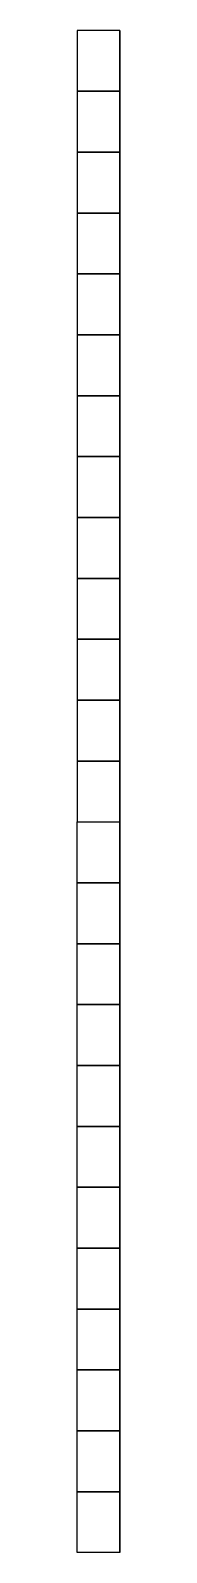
# Model space of a CAD drawing. Header units: inches. Extents: x 9 to 23, y -262 to 238.
import ezdxf

# ---------------------------------------------------------------- set-up
doc = ezdxf.new("R2010")
doc.units = ezdxf.units.IN
doc.header["$MEASUREMENT"] = 0

msp = doc.modelspace()

# ---------------------------------------------------------------- linework, layer by layer
at = {"extrusion": (-1, -3.80968e-17, -3.24754e-31)}
for p, q in [((23.28, 228.17), (23.28, 238.17)), ((23.28, 208.17), (23.28, 218.17)), ((23.28, 188.17), (23.28, 198.17)), ((23.28, 168.17), (23.28, 178.17)), ((23.28, 148.17), (23.28, 158.17)), ((23.28, 128.17), (23.28, 138.17)), ((23.28, 108.17), (23.28, 118.17)), ((23.28, 88.17), (23.28, 98.17)), ((23.28, 68.17), (23.28, 78.17)), ((23.28, 48.17), (23.28, 58.17)), ((23.28, 28.17), (23.28, 38.17)), ((23.28, 8.17), (23.28, 18.17)), ((23.28, -11.83), (23.28, -1.83))]:
    msp.add_line(p, q, dxfattribs=at)
at = {"extrusion": (-1, 2.89312e-16, -8.38389e-31)}
for p, q in [((23.28, -31.83), (23.28, -41.83)), ((23.28, -51.83), (23.28, -61.83)), ((23.28, -71.83), (23.28, -81.83)), ((23.28, -91.83), (23.28, -101.83)), ((23.28, -111.83), (23.28, -121.83)), ((23.28, -131.83), (23.28, -141.83)), ((23.28, -151.83), (23.28, -161.83)), ((23.28, -171.83), (23.28, -181.83)), ((23.28, -191.83), (23.28, -201.83)), ((23.28, -211.83), (23.28, -221.83)), ((23.28, -231.83), (23.28, -241.83)), ((23.28, -251.83), (23.28, -261.83))]:
    msp.add_line(p, q, dxfattribs=at)
for points in [[(23.28, 238.17), (9.14, 238.17), (9.14, 218.17), (23.28, 218.17)], [(23.28, 218.17), (9.14, 218.17), (9.14, 198.17), (23.28, 198.17)], [(23.28, 198.17), (9.14, 198.17), (9.14, 178.17), (23.28, 178.17)], [(23.28, 178.17), (9.14, 178.17), (9.14, 158.17), (23.28, 158.17)], [(23.28, 158.17), (9.14, 158.17), (9.14, 138.17), (23.28, 138.17)], [(23.28, 138.17), (9.14, 138.17), (9.14, 118.17), (23.28, 118.17)], [(23.28, 118.17), (9.14, 118.17), (9.14, 98.17), (23.28, 98.17)], [(23.28, 98.17), (9.14, 98.17), (9.14, 78.17), (23.28, 78.17)], [(23.28, 78.17), (9.14, 78.17), (9.14, 58.17), (23.28, 58.17)], [(23.28, 58.17), (9.14, 58.17), (9.14, 38.17), (23.28, 38.17)], [(23.28, 38.17), (9.14, 38.17), (9.14, 18.17), (23.28, 18.17)], [(23.28, 18.17), (9.14, 18.17), (9.14, -1.83), (23.28, -1.83)], [(23.28, -1.83), (9.14, -1.83), (9.14, -21.83), (23.28, -21.83)], [(23.28, -41.83), (9.14, -41.83), (9.14, -21.83), (23.28, -21.83)], [(23.28, -61.83), (9.14, -61.83), (9.14, -41.83), (23.28, -41.83)], [(23.28, -81.83), (9.14, -81.83), (9.14, -61.83), (23.28, -61.83)], [(23.28, -101.83), (9.14, -101.83), (9.14, -81.83), (23.28, -81.83)], [(23.28, -121.83), (9.14, -121.83), (9.14, -101.83), (23.28, -101.83)], [(23.28, -141.83), (9.14, -141.83), (9.14, -121.83), (23.28, -121.83)], [(23.28, -161.83), (9.14, -161.83), (9.14, -141.83), (23.28, -141.83)], [(23.28, -181.83), (9.14, -181.83), (9.14, -161.83), (23.28, -161.83)], [(23.28, -201.83), (9.14, -201.83), (9.14, -181.83), (23.28, -181.83)], [(23.28, -221.83), (9.14, -221.83), (9.14, -201.83), (23.28, -201.83)], [(23.28, -241.83), (9.14, -241.83), (9.14, -221.83), (23.28, -221.83)], [(23.28, -261.83), (9.14, -261.83), (9.14, -241.83), (23.28, -241.83)]]:
    msp.add_lwpolyline(points, close=True)
at = {"extrusion": (-1, -3.80968e-17, -3.24754e-31)}
for centre in [(-228.17, 0, -23.28), (-208.17, 0, -23.28), (-188.17, 0, -23.28), (-168.17, 0, -23.28), (-148.17, 0, -23.28), (-128.17, 0, -23.28), (-108.17, 0, -23.28), (-88.17, 0, -23.28), (-68.17, 0, -23.28), (-48.17, 0, -23.28), (-28.17, 0, -23.28), (-8.17, 0, -23.28), (11.83, 0, -23.28)]:
    msp.add_circle(centre, 10, dxfattribs=at)
at = {"extrusion": (-1, 2.89312e-16, -8.38389e-31)}
for centre in [(31.83, 0, -23.28), (51.83, 0, -23.28), (71.83, 0, -23.28), (91.83, 0, -23.28), (111.83, 0, -23.28), (131.83, 0, -23.28), (151.83, 0, -23.28), (171.83, 0, -23.28), (191.83, 0, -23.28), (211.83, 0, -23.28), (231.83, 0, -23.28), (251.83, 0, -23.28)]:
    msp.add_circle(centre, 10, dxfattribs=at)

doc.saveas('drawing.dxf')
